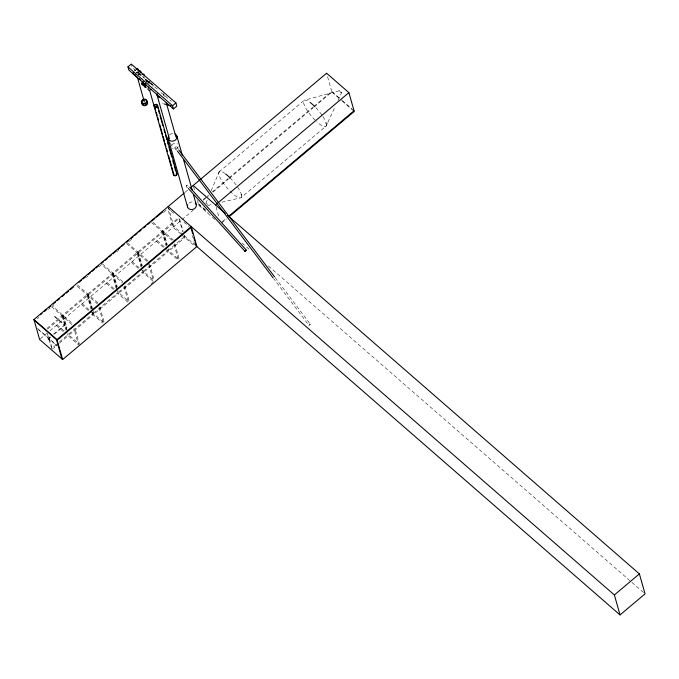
<?xml version="1.0" encoding="UTF-8"?>
<svg xmlns="http://www.w3.org/2000/svg" width="679" height="679" viewBox="0 0 679 679"><rect width="100%" height="100%" fill="white"/><g stroke="black" fill="none" stroke-linecap="round" stroke-linejoin="round"><path stroke-width="0.51" stroke-dasharray="3.4 2.55" d="M187.633 187.71C184.102 186.835 188.456 182.846 188.974 186.496M163.758 94.347L163.588 95.085A3.395 2.818 -15.8 0 1 163.215 95.79M338.023 100.484L341.596 92.768L339.721 90.604L304.939 100.068M205.932 203.106L207.146 200.254M211.177 190.748L219.258 171.728M327.38 123.272L326.056 126.124L241.3 197.453M327.83 122.33L335.358 106.179M176.718 150.144C172.118 147.929 177.287 144.016 178.161 149.049M176.243 146.562L174.851 147.615M308.92 325.326L310.362 324.239L308.92 325.326L273.79 278.78M187.557 184.968L186.216 186.139M162.926 102.919L162.994 103.683M185.129 192.276L187.548 190.239M37.286 318.723L38.864 317.39M48.37 309.395L49.957 308.062M53.989 304.667L52.376 306.025L73.196 324.155M86.25 277.516L87.863 276.158M99.142 266.66L101.561 264.623L122.39 282.753M116.907 251.714L118.519 250.356M129.018 241.52L133.05 238.125M163.512 212.493L168.265 208.495L170.497 210.431M219.096 171.906L303.844 100.577M46.902 328.458L177.881 218.222M47.649 329.103L179.417 218.205M203.182 199.558L208.029 195.476M212.077 192.072L228.246 178.458M229.052 177.779L313.129 107.019M313.944 106.34L331.725 91.368L341.291 99.694M203.369 200.212L205.796 198.175M206.603 197.496L209.03 195.45M213.07 192.047L228.433 179.12M229.239 178.441L313.316 107.681M314.131 106.993L331.912 92.03L326.591 73.222M40.434 338.77L46.766 333.44M49.94 330.775L193.192 210.201M47.844 338.906L50.263 336.869M53.429 334.204L64.522 324.876L53.369 315.158M48.014 339.508L51.231 336.809M54.396 334.144L64.692 325.479L53.539 315.769M48.591 339.551L49.423 338.855L48.285 334.815M48.761 340.162L49.592 339.458L52.062 348.166M56.34 344.482L51.587 348.48L48.854 338.813M59.506 341.817L67.433 335.154L78.586 344.864L73.977 328.568M91.869 312.06L92.437 314.097L68.265 334.45L79.418 344.16L74.809 327.864M143.303 271.294L167.475 250.95M184.153 236.912L168.316 250.245L178.721 259.31M52.334 349.133L58.666 343.795M59.463 343.133L68.172 335.799L67.594 333.762M222.254 221.702L226.302 218.298M221.634 223.035L226.489 218.952M151.205 283.746L153.624 281.709M339.721 90.604L340.103 91.792L341.562 92.887M207.791 205.465L211.806 204.532M221.838 202.181L239.899 197.962M206.212 203.131L206.951 203.708M342.089 100.382L352.443 109.404M331.912 92.03L341.478 100.348M342.275 101.044L353.428 110.753M149.159 81.675L148.905 81.455A3.395 1.655 -49 0 1 149.041 83.042A2.258 1.103 -49 0 0 148.446 82.991M150.645 82.974L152.877 84.917M144.992 78.425L132.184 67.28L131.505 64.87M145.79 79.12L158.589 90.265M163.681 94.695L159.726 91.724A3.395 2.818 -15.8 0 0 158.903 92.038M165.226 96.036L171.405 101.417M146.112 80.521L148.081 82.235A2.258 1.103 -49 0 0 147.81 82.117M148.336 82.456L149.083 83.101M198.327 203.641L205.941 210.269M198.514 204.294L208.08 212.62M214.836 219.376L198.845 205.448L197.428 200.458M242.021 243.04L249.218 249.303M268.417 266.015L643.454 592.487M171.235 211.084L174.953 214.318M183.882 222.084L189.085 226.616M183.423 234.858L173.832 226.506L168.18 206.535M184.187 235.52L196.138 245.925M180.962 234.145L173.001 227.202L167.806 208.86M181.76 234.832L194.567 245.976M153.165 222.474L173.247 239.95M151.587 222.525L172.415 240.655M157.155 240.536L164.326 246.783M156.323 241.24L164.293 248.174M165.09 248.87L177.89 260.015M127.406 242.878L148.234 260.999M126.574 243.574L147.402 261.704M132.142 261.585L140.112 268.519M140.909 269.215L153.709 280.359M131.31 262.289L138.482 268.528M152.877 281.064L142.463 271.999L118.29 292.352L128.696 301.408M102.402 263.927L123.222 282.048M107.129 282.634L114.301 288.881M106.297 283.338L113.469 289.585M127.864 302.113L117.45 293.048L93.278 313.401L92.7 311.364M77.389 284.976L98.209 303.106M77.296 286.326L97.377 303.802M82.117 303.691L90.884 311.322M91.682 312.009L104.43 323.111M81.285 304.387L88.457 310.634M92.437 314.097L102.852 323.162M51.536 306.73L72.364 324.851M57.104 324.74L64.276 330.979M56.272 325.436L63.444 331.683M37.523 328.492L56.858 345.322M38.491 329.79L57.028 345.934M207.222 204.006L207.672 204.625M275.233 277.686L310.362 324.239M216.075 206.925L219.215 218.018M193.481 186.496L194.618 190.527M163.69 93.609L164.547 96.647M170.59 142.896L171.736 146.953A3.395 2.818 -15.8 0 1 173.51 143.676A3.395 2.818 -15.8 0 1 177.525 143.99M192.14 235.426L192.717 237.463M193.863 241.537L194.44 243.574M179.706 219.224L183.169 231.446M184.323 235.528L184.9 237.565L169.054 250.891L168.477 248.853M178.959 218.57L182.71 231.819M174.859 243.668L179.18 258.937M174.019 244.364L178.348 259.641M163.58 231.531L167.323 244.779M162.833 230.885L166.873 245.153M162.739 232.235L166.491 245.484M167.645 249.558L168.222 251.595L144.041 271.948L143.464 269.911M162.001 231.59L166.032 245.857M149.558 263.698L154.167 279.986M148.726 264.403L153.335 280.69M138.567 252.588L142.31 265.829M137.82 251.934L141.86 266.202M137.735 253.284L141.478 266.533M142.632 270.607L143.21 272.644L119.029 292.997L118.452 290.96M136.988 252.639L141.02 266.906M124.834 285.766L129.154 301.043M124.002 286.47L128.611 302.758M113.554 273.637L117.297 286.877M112.807 272.992L116.847 287.251M112.722 274.333L117.043 289.619M117.331 290.637L118.197 293.693L94.016 314.046L93.15 310.99M111.976 273.688L116.873 291.011M99.821 306.815L104.142 322.092M98.99 307.519L103.598 323.807M88.542 294.686L92.862 309.972M87.795 294.041L92.412 310.345M87.71 295.39L91.453 308.631M92.607 312.713L93.184 314.75L69.003 335.095L68.426 333.058M86.963 294.737L91.58 311.041M63.529 315.735L66.992 327.965M62.782 315.09L67.688 332.413M62.697 316.439L66.44 329.68M61.95 315.794L66.058 330.317M47.25 333.16L48.676 338.201M178.204 146.723A3.395 2.818 -15.8 0 1 172.517 148.2M139.229 73.909A2.258 1.103 -49 0 1 138.474 74.8M137.141 73.009A2.258 1.103 -49 0 1 137.99 72.246M139.246 73.205A2.258 1.103 -49 0 1 138.219 74.58M136.886 72.789A2.258 1.103 -49 0 1 137.735 72.016M140.239 74.07A2.258 1.103 -49 0 1 139.976 74.554M137.888 73.663A2.258 1.103 -49 0 1 138.737 72.891M137.481 72.28A3.395 1.655 -49 0 1 136.929 72.967M134.646 70.548A3.395 1.655 -49 0 1 135.274 69.945M143.422 77.448A3.395 1.655 -49 0 1 142.87 78.136M140.587 75.725A3.395 1.655 -49 0 1 141.877 74.631M140.884 74.138A3.395 1.655 -49 0 1 139.899 75.547M137.608 73.137A3.395 1.655 -49 0 1 138.244 72.526M140.146 73.493A3.395 1.655 -49 0 1 139.153 74.902M136.869 72.483A3.395 1.655 -49 0 1 137.498 71.881M137.005 71.974A2.258 1.103 -49 0 1 136.657 72.441M134.917 71.074A2.258 1.103 -49 0 1 135.766 70.302M137.183 72.016A3.395 1.655 -49 0 1 136.632 72.704M134.349 70.293A3.395 1.655 -49 0 1 134.977 69.682M139.45 73.994A3.395 1.655 -49 0 1 138.898 74.682M326.395 124.741A16.958 4.498 49.9 0 1 316.635 121.634M315.141 120.208A16.958 4.498 49.9 0 1 303.759 103.522A16.958 4.498 49.9 0 1 310.388 102.665M315.956 107.723A16.958 4.498 49.9 0 1 321.761 114.844M322.907 116.559A16.958 4.498 49.9 0 1 325.64 121.711M241.648 196.061A16.958 4.498 49.9 0 1 232.176 193.235A16.958 4.498 49.9 0 1 219.376 175.971A16.958 4.498 49.9 0 1 224.834 173.4M230.011 177.822A16.958 4.498 49.9 0 1 240.892 193.04M148.514 82.694A2.258 1.103 -49 0 1 148.574 83.033M147.708 82.346A2.258 1.103 -49 0 1 148.064 82.337M151.4 84.79A3.395 1.655 -49 0 1 153.013 86.505M149.898 82.32A3.395 1.655 -49 0 1 150.042 83.916M148.421 82.201A3.395 1.655 -49 0 1 149.524 82.1M145.068 80.538A2.258 1.103 -49 0 1 146.299 81.505M148.786 81.446A3.395 1.655 -49 0 1 149.295 83.262M147.683 81.556A3.395 1.655 -49 0 1 148.277 81.412M146.902 80.419A3.395 1.655 -49 0 1 146.486 81.777M145.162 79.358A3.395 1.655 -49 0 1 145.756 79.214M147.199 80.682A3.395 1.655 -49 0 1 147.071 81.327M145.459 79.621A3.395 1.655 -49 0 1 146.053 79.468M146.774 81.658A3.395 1.655 -49 0 1 148.531 81.225M188.932 203.191A4.524 3.76 -15.8 0 1 194.364 202.401M169.572 134.773A4.524 3.76 -15.8 0 1 173.951 133.636"/><path stroke-width="1.02" d="M246.324 250.186L244.983 251.349L246.333 250.144L189.687 187.285M127.941 66.873L131.276 64.072L175.903 102.911L176.812 106.119L173.476 108.929L128.849 70.09L127.941 66.873L172.568 105.72L173.476 108.929M172.568 105.72L175.903 102.911M62.655 359.539L57.002 339.576L191.232 226.608L196.885 246.57L62.655 359.539L39.603 339.475L33.95 319.512L184.315 192.955M190.774 187.523L326.591 73.222L348.904 92.641L354.226 111.449L228.908 216.915M40.502 314.742L42.081 313.409M44.458 311.415L46.834 309.412M49.211 307.409L50.798 306.076M53.242 304.022L55.661 301.985M57.274 300.627L59.693 298.599M62.103 296.562L64.522 294.525M66.135 293.167L68.554 291.13M70.166 289.78L73.391 287.064M79.061 282.294L81.48 280.257M83.093 278.899L85.503 276.862M87.922 274.834L90.341 272.797M91.954 271.439L94.373 269.402M95.985 268.052L98.404 266.015M101.655 263.274L103.267 261.924M104.88 260.566L107.299 258.529M108.903 257.171L111.322 255.134M112.935 253.785L116.16 251.069M117.773 249.711L120.191 247.674M121.804 246.316L124.223 244.287M126.667 242.225L128.28 240.867M130.699 238.838L133.109 236.801M134.722 235.443L137.141 233.406M138.754 232.048L141.173 230.02M143.592 227.983L146.01 225.946M147.623 224.588L150.042 222.559M151.68 221.176L154.846 218.511M156.433 217.178L162.765 211.848M215.506 204.905L348.904 92.641M191.41 227.21L57.18 340.196L34.12 320.115M228.721 216.253L354.039 110.787M639.397 573.916L645.05 593.879L620.037 614.928L614.385 594.965L639.397 573.916L227.575 215.421M160.219 97.326L159.361 97.258A3.395 2.818 -15.8 0 1 157.129 95.315L157.061 94.576A3.395 2.818 -15.8 0 1 157.222 93.829M164.106 103.972L171.184 105.771M193.192 185.486L225.182 213.333M168.18 206.535L614.385 594.965M196.223 245.993L620.037 614.928M33.95 319.512L57.002 339.576M188.338 188.49L244.983 251.349M178.798 149.898L274.596 276.845M177.355 150.984L273.153 277.932M176.922 136.224L182.337 155.338M183.474 159.37L192.301 190.561M193.439 194.584L196.282 204.642M166.27 102.724L176.005 137.15M157.129 95.315L169.444 138.847M168.171 138.499L187.531 206.917M157.604 105.415A1.808 1.502 -15.8 0 1 155.296 107.358A1.808 1.502 -15.8 0 1 154.668 104.838A1.808 1.502 -15.8 0 1 157.604 105.415L176.973 173.858M157.155 105.534A1.341 1.12 -15.8 0 1 155.44 106.976A1.341 1.12 -15.8 0 1 154.973 105.101A1.341 1.12 -15.8 0 1 157.155 105.534L158.012 108.555M158.58 110.567L159.438 113.58M160.006 115.6L162.85 125.666M163.995 129.689L164.844 132.711M165.413 134.722L166.839 139.755M167.407 141.767L168.265 144.788M168.833 146.8L171.685 156.866M172.822 160.889L173.68 163.911M174.248 165.922L175.666 170.955M191.24 228.611L192.683 233.703M193.838 237.777L194.703 240.833M195.28 242.87L196.138 245.925M154.557 106.204L155.695 110.236M156.263 112.247L157.121 115.269M157.689 117.28L158.547 120.302M159.684 124.325L162.527 134.391M163.096 136.403L164.522 141.436M165.09 143.447L165.948 146.469M166.516 148.48L167.373 151.502M168.511 155.525L171.363 165.591M171.931 167.603L173.357 172.636M149.652 90.392L173.476 174.766M144.33 101.791L137.353 77.117A3.395 1.655 -49 0 1 136.25 76.447M56.433 339.551L61.908 358.894M139.56 71.719A3.395 1.655 -49 0 1 141.257 72.237M146.605 104.167A2.258 1.876 -15.8 0 1 146.223 104.574M145.739 104.889A2.258 1.876 -15.8 0 1 145.187 105.101M143.065 104.676A2.258 1.876 -15.8 0 1 142.743 104.294M146.885 101.468A2.903 2.419 -15.8 0 1 146.825 104.778A2.903 2.419 -15.8 0 1 142.955 105.347A2.903 2.419 -15.8 0 1 142.335 102.139M176.201 172.958A1.808 1.502 -15.8 0 1 176.795 174.902A1.808 1.502 -15.8 0 1 174.52 175.768A1.808 1.502 -15.8 0 1 173.527 173.977M176.217 173.476A1.341 1.12 -15.8 0 1 175.496 175.394M174.231 175.148A1.341 1.12 -15.8 0 1 173.96 174.062M136.589 69.131A3.395 1.655 -49 0 1 138.21 70.845M134.977 74.384A3.395 1.655 -49 0 1 133.364 72.67M142.539 74.308A3.395 1.655 -49 0 1 144.152 76.014M140.324 79.706A3.395 1.655 -49 0 1 139.178 78.492M138.813 71.074A3.395 1.655 -49 0 1 140.561 72.127M136.606 76.464A3.395 1.655 -49 0 1 135.511 75.802M136.292 68.876A3.395 1.655 -49 0 1 137.99 69.394M134.086 74.274A3.395 1.655 -49 0 1 132.94 73.06M138.558 70.845A3.395 1.655 -49 0 1 140.18 72.56M136.352 76.243A3.395 1.655 -49 0 1 135.206 75.038M310.388 102.665A16.958 4.498 49.9 0 1 314.759 106.493M325.954 122.576A16.958 4.498 49.9 0 1 326.336 124.096M225.64 173.985A16.958 4.498 49.9 0 1 230.011 177.822M241.206 193.905A16.958 4.498 49.9 0 1 241.588 195.425M145.688 86.021A2.258 1.103 -49 0 1 145.654 83.967M144.916 85.113A2.258 1.103 -49 0 1 144.975 84.697M144.228 83.941A2.258 1.103 -49 0 1 143.43 82.032M144.5 84.544A3.395 1.655 -49 0 1 142.234 84.569A3.395 1.655 -49 0 1 142.955 81.726M151.103 89.229A3.395 1.655 -49 0 1 148.311 89.917A3.395 1.655 -49 0 1 148.896 86.895M146.214 87.599A3.395 1.655 -49 0 1 145.926 84.306M145.467 86.954A3.395 1.655 -49 0 1 145.179 83.661M143.549 84.612A3.395 1.655 -49 0 1 142.658 81.463M145.815 86.581A3.395 1.655 -49 0 1 144.924 83.441M195.246 202.97A4.524 3.76 -15.8 0 1 192.819 209.429A4.524 3.76 -15.8 0 1 187.667 204.939M174.995 133.984A4.524 3.76 -15.8 0 1 176.285 139.136A4.524 3.76 -15.8 0 1 170.098 140.74A4.524 3.76 -15.8 0 1 168.808 135.588M143.362 103.989A2.903 2.419 -15.8 0 0 147.071 100.857A2.903 2.419 -15.8 0 0 142.344 99.923A2.903 2.419 -15.8 0 0 143.362 103.989M143.558 103.454A2.258 1.876 -15.8 0 0 146.443 101.018A2.258 1.876 -15.8 0 0 142.768 100.297A2.258 1.876 -15.8 0 0 143.558 103.454"/></g></svg>
